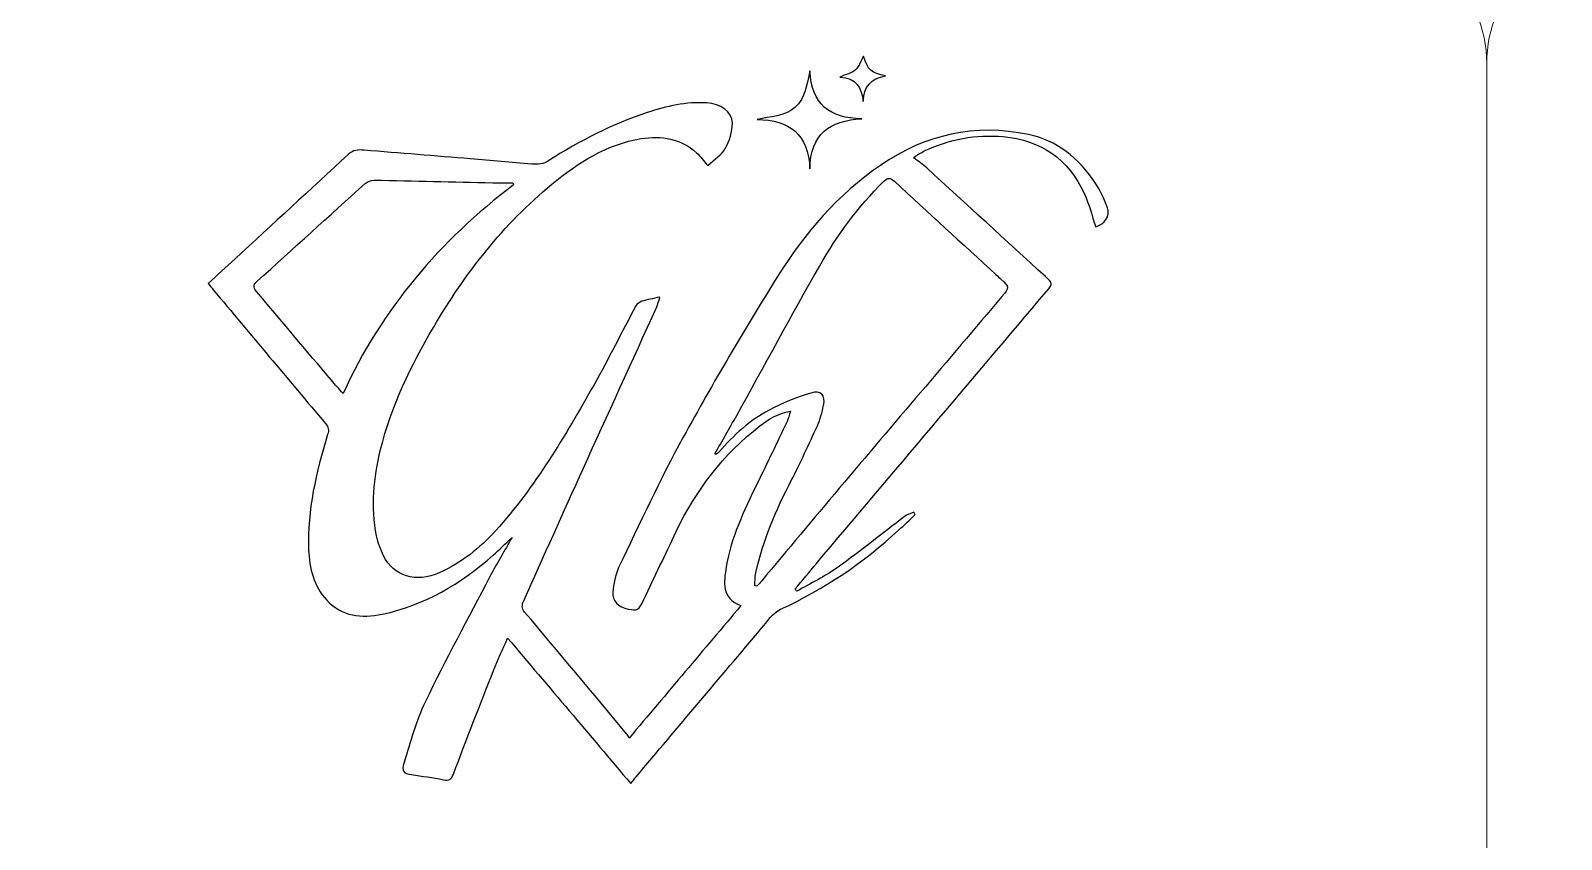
# Model space of a CAD drawing. Header units: millimetres. Extents: x -576 to 618, y 160 to 343.
# Drawn here: x 464.28 to 499.87, y 242.49 to 261.28 of the extents above; entities that cross this region are included whole.
import ezdxf

# ---------------------------------------------------------------- set-up
doc = ezdxf.new("R2010")
doc.units = ezdxf.units.MM
doc.header["$MEASUREMENT"] = 0
doc.layers.add('Layer 1', color=7, linetype='Continuous')

msp = doc.modelspace()

# ---------------------------------------------------------------- linework, layer by layer
at = {"layer": 'Layer 1', "color": 250, "lineweight": 18}
for points in [[(461.3217, 263.5001), (461.3217, 263.5001), (495.1517, 263.5001), (495.1517, 263.5001), (496.7957, 263.5001), (498.1367, 262.1591), (498.1367, 260.5151), (498.1367, 260.5151), (498.1367, 226.6851), (498.1367, 226.6851), (498.1367, 225.0411), (496.7957, 223.7001), (495.1517, 223.7001), (495.1517, 223.7001), (461.3217, 223.7001), (461.3217, 223.7001), (459.6777, 223.7001), (458.3367, 225.0411), (458.3367, 226.6851), (458.3367, 226.6851), (458.3367, 260.5151), (458.3367, 260.5151), (458.3367, 262.1591), (459.6777, 263.5001), (461.3217, 263.5001)], [(501.1217, 263.5001), (501.1217, 263.5001), (534.9517, 263.5001), (534.9517, 263.5001), (536.5957, 263.5001), (537.9367, 262.1591), (537.9367, 260.5151), (537.9367, 260.5151), (537.9367, 226.6851), (537.9367, 226.6851), (537.9367, 225.0411), (536.5957, 223.7001), (534.9517, 223.7001), (534.9517, 223.7001), (501.1217, 223.7001), (501.1217, 223.7001), (499.4777, 223.7001), (498.1367, 225.0411), (498.1367, 226.6851), (498.1367, 226.6851), (498.1367, 260.5151), (498.1367, 260.5151), (498.1367, 262.1591), (499.4777, 263.5001), (501.1217, 263.5001)]]:
    msp.add_open_spline(points, degree=3, knots=[0, 0, 0, 0, 0.125, 0.125, 0.125, 0.25, 0.25, 0.25, 0.375, 0.375, 0.375, 0.5, 0.5, 0.5, 0.625, 0.625, 0.625, 0.75, 0.75, 0.75, 0.875, 0.875, 0.875, 1, 1, 1, 1], dxfattribs=at)
at = {"layer": 'Layer 1', "color": 230}
for points, knots in [([(483.6462, 260.6877), (483.7454, 260.3661), (483.8284, 260.2897), (484.1585, 260.2245), (483.8215, 260.1704), (483.6481, 259.9792), (483.6424, 259.6282), (483.605, 259.9511), (483.478, 260.1851), (483.0945, 260.2004), (483.2393, 260.2631), (483.3744, 260.2881), (483.4593, 260.367), (483.5482, 260.4494), (483.5885, 260.5836), (483.6462, 260.6877)], [0, 0, 0, 0, 0.2, 0.2, 0.2, 0.4, 0.4, 0.4, 0.6, 0.6, 0.6, 0.8, 0.8, 0.8, 1, 1, 1, 1]), ([(483.6093, 259.2265), (482.858, 259.1983), (482.414, 258.8745), (482.3991, 258.0657), (482.3722, 258.8783), (481.9223, 259.2021), (481.1719, 259.2136), (481.4823, 259.282), (481.8034, 259.2839), (482.0521, 259.4951), (482.307, 259.7119), (482.326, 260.0279), (482.4006, 260.3459), (482.4265, 259.5678), (482.8649, 259.2449), (483.6093, 259.2265)], [0, 0, 0, 0, 0.2, 0.2, 0.2, 0.4, 0.4, 0.4, 0.6, 0.6, 0.6, 0.8, 0.8, 0.8, 1, 1, 1, 1]), ([(489.0465, 256.7233), (488.957, 256.9854), (488.8911, 257.245), (488.7819, 257.4846), (488.4147, 258.2918), (487.7751, 258.7398), (486.8958, 258.8156), (486.259, 258.8706), (485.6424, 258.7566), (485.0605, 258.4824), (485.0093, 258.4584), (484.9619, 258.4268), (484.9133, 258.3982), (484.8986, 258.3894), (484.8855, 258.3785), (484.8125, 258.3257), (484.9251, 258.2385), (485.0262, 258.1697), (485.1157, 258.0884), (486.0368, 257.2484), (486.9566, 256.4069), (487.8762, 255.5648), (488.0555, 255.4004), (488.0549, 255.3991), (487.902, 255.2184), (486.1189, 253.1118), (484.3351, 251.0054), (482.552, 248.8986), (482.386, 248.7021), (482.2228, 248.5033), (482.058, 248.3058), (482.0709, 248.288), (482.0839, 248.2706), (482.097, 248.2528), (482.4178, 248.4375), (482.7554, 248.5978), (483.0546, 248.8116), (483.5801, 249.1863), (484.0808, 249.5954), (484.595, 249.9853), (484.6587, 250.0337), (484.7438, 250.0537), (484.819, 250.0868), (484.8296, 250.0687), (484.8402, 250.0506), (484.8508, 250.0325), (484.7207, 249.912), (484.591, 249.7913), (484.4605, 249.6708), (483.643, 248.9145), (482.732, 248.3021), (481.7176, 247.8353), (481.537, 247.7523), (481.4072, 247.5464), (481.2693, 247.3838), (480.2974, 246.239), (479.3289, 245.0906), (478.3597, 243.9433), (478.3233, 243.9002), (478.2886, 243.8553), (478.2337, 243.7869), (477.2727, 244.9214), (476.3336, 246.0294), (475.3713, 247.1654), (475.2534, 246.8964), (475.1404, 246.6587), (475.0443, 246.4147), (474.7289, 245.6141), (474.4163, 244.8119), (474.1108, 244.0072), (474.063, 243.8808), (474.0122, 243.844), (473.8767, 243.8734), (473.6337, 243.9261), (473.3857, 243.9551), (473.1398, 243.9938), (472.9469, 244.0241), (472.9008, 244.0687), (472.9642, 244.2709), (473.1123, 244.7455), (473.2393, 245.2346), (473.4546, 245.6796), (473.9302, 246.6631), (474.4524, 247.6247), (474.961, 248.5919), (475.1214, 248.8974), (475.2995, 249.1935), (475.474, 249.5017), (475.3223, 249.3598), (475.1825, 249.2213), (475.0347, 249.0914), (474.2823, 248.4309), (473.445, 247.9257), (472.4527, 247.7196), (471.9754, 247.6203), (471.517, 247.6668), (471.1648, 248.0462), (470.8615, 248.3726), (470.7588, 248.7885), (470.7435, 249.2219), (470.7108, 250.1405), (470.9201, 251.0216), (471.1869, 251.8911), (471.2193, 251.9969), (471.2103, 252.0646), (471.1392, 252.1489), (470.2652, 253.1835), (469.395, 254.2216), (468.5242, 255.2587), (468.4884, 255.3015), (468.4549, 255.3461), (468.4116, 255.401), (468.6209, 255.595), (468.8228, 255.7835), (469.0259, 255.9707), (469.9061, 256.7801), (470.7888, 257.587), (471.6643, 258.4016), (471.7816, 258.5108), (471.902, 258.5111), (472.0387, 258.4999), (472.8627, 258.4328), (473.6868, 258.3666), (474.5108, 258.2989), (474.9847, 258.2603), (475.4587, 258.2225), (475.9317, 258.177), (476.0777, 258.1629), (476.2028, 258.177), (476.3332, 258.2603), (477.0512, 258.7201), (477.8062, 259.1073), (478.6187, 259.3744), (479.0671, 259.5217), (479.5229, 259.6297), (480.0025, 259.5982), (480.3227, 259.577), (480.5972, 259.3985), (480.5978, 259.1279), (480.5988, 258.9308), (480.5288, 258.7161), (480.4322, 258.5411), (480.3517, 258.3954), (480.1873, 258.2959), (480.0247, 258.142), (479.9345, 258.2465), (479.8599, 258.3539), (479.7657, 258.4384), (479.3957, 258.7701), (478.955, 258.845), (478.4789, 258.7682), (477.6721, 258.6388), (477.0125, 258.2125), (476.3991, 257.708), (475.2687, 256.7785), (474.3879, 255.6391), (473.649, 254.3844), (473.1214, 253.4884), (472.6668, 252.5594), (472.4171, 251.5426), (472.2549, 250.8808), (472.1866, 250.2132), (472.3245, 249.5389), (472.3573, 249.38), (472.4144, 249.2219), (472.4858, 249.0755), (472.7189, 248.5994), (473.2493, 248.4393), (473.7832, 248.6818), (474.2908, 248.9123), (474.7248, 249.2478), (475.0958, 249.6608), (476.0147, 250.6846), (476.7092, 251.8615), (477.3804, 253.0518), (477.7195, 253.653), (478.0262, 254.2728), (478.3529, 254.8815), (478.3788, 254.9302), (478.4415, 254.9719), (478.4961, 254.9894), (478.6178, 255.0284), (478.7448, 255.0499), (478.9117, 255.0883), (478.8811, 254.9876), (478.8686, 254.919), (478.8402, 254.8575), (478.2702, 253.6048), (477.6961, 252.3539), (477.1273, 251.1005), (476.664, 250.079), (476.2065, 249.0543), (475.7458, 248.0315), (475.7039, 247.9389), (475.6896, 247.8624), (475.7672, 247.7707), (476.5607, 246.8306), (477.3492, 245.8867), (478.1385, 244.9436), (478.1567, 244.9221), (478.1679, 244.8949), (478.1981, 244.8431), (479.0767, 245.883), (479.9301, 246.8931), (480.7975, 247.9195), (480.327, 248.0977), (480.3981, 248.4702), (480.4552, 248.8172), (480.5698, 249.507), (480.8705, 250.1317), (481.1747, 250.7538), (481.4088, 251.2321), (481.639, 251.7127), (481.8681, 252.1935), (481.8999, 252.2608), (481.9145, 252.3367), (481.9463, 252.4375), (481.6493, 252.385), (481.4374, 252.2478), (481.2372, 252.093), (480.3866, 251.4353), (479.7525, 250.6044), (479.2905, 249.6381), (479.0387, 249.1118), (478.7904, 248.5839), (478.5379, 248.0578), (478.4218, 247.815), (478.3832, 247.7941), (478.1728, 247.8397), (477.9545, 247.8861), (477.7997, 248.0331), (477.8178, 248.2306), (477.8353, 248.4247), (477.8699, 248.6297), (477.9532, 248.8028), (478.4418, 249.8191), (478.9117, 250.8465), (479.4549, 251.8331), (480.151, 253.0983), (480.8843, 254.3451), (481.6506, 255.5691), (482.2792, 256.5732), (483.0496, 257.469), (484.0387, 258.1476), (485.0846, 258.8653), (486.2387, 259.1217), (487.4824, 258.8643), (488.1435, 258.7276), (488.6443, 258.3165), (489.0184, 257.7623), (489.1429, 257.5776), (489.244, 257.3704), (489.3183, 257.1601), (489.3863, 256.967), (489.2515, 256.7766), (489.0465, 256.7233)], [0, 0, 0, 0, 0.0117647, 0.0117647, 0.0117647, 0.0235294, 0.0235294, 0.0235294, 0.0352941, 0.0352941, 0.0352941, 0.0470588, 0.0470588, 0.0470588, 0.0588235, 0.0588235, 0.0588235, 0.0705882, 0.0705882, 0.0705882, 0.0823529, 0.0823529, 0.0823529, 0.0941176, 0.0941176, 0.0941176, 0.1058824, 0.1058824, 0.1058824, 0.1176471, 0.1176471, 0.1176471, 0.1294118, 0.1294118, 0.1294118, 0.1411765, 0.1411765, 0.1411765, 0.1529412, 0.1529412, 0.1529412, 0.1647059, 0.1647059, 0.1647059, 0.1764706, 0.1764706, 0.1764706, 0.1882353, 0.1882353, 0.1882353, 0.2, 0.2, 0.2, 0.2117647, 0.2117647, 0.2117647, 0.2235294, 0.2235294, 0.2235294, 0.2352941, 0.2352941, 0.2352941, 0.2470588, 0.2470588, 0.2470588, 0.2588235, 0.2588235, 0.2588235, 0.2705882, 0.2705882, 0.2705882, 0.2823529, 0.2823529, 0.2823529, 0.2941176, 0.2941176, 0.2941176, 0.3058824, 0.3058824, 0.3058824, 0.3176471, 0.3176471, 0.3176471, 0.3294118, 0.3294118, 0.3294118, 0.3411765, 0.3411765, 0.3411765, 0.3529412, 0.3529412, 0.3529412, 0.3647059, 0.3647059, 0.3647059, 0.3764706, 0.3764706, 0.3764706, 0.3882353, 0.3882353, 0.3882353, 0.4, 0.4, 0.4, 0.4117647, 0.4117647, 0.4117647, 0.4235294, 0.4235294, 0.4235294, 0.4352941, 0.4352941, 0.4352941, 0.4470588, 0.4470588, 0.4470588, 0.4588235, 0.4588235, 0.4588235, 0.4705882, 0.4705882, 0.4705882, 0.4823529, 0.4823529, 0.4823529, 0.4941176, 0.4941176, 0.4941176, 0.5058824, 0.5058824, 0.5058824, 0.5176471, 0.5176471, 0.5176471, 0.5294118, 0.5294118, 0.5294118, 0.5411765, 0.5411765, 0.5411765, 0.5529412, 0.5529412, 0.5529412, 0.5647059, 0.5647059, 0.5647059, 0.5764706, 0.5764706, 0.5764706, 0.5882353, 0.5882353, 0.5882353, 0.6, 0.6, 0.6, 0.6117647, 0.6117647, 0.6117647, 0.6235294, 0.6235294, 0.6235294, 0.6352941, 0.6352941, 0.6352941, 0.6470588, 0.6470588, 0.6470588, 0.6588235, 0.6588235, 0.6588235, 0.6705882, 0.6705882, 0.6705882, 0.6823529, 0.6823529, 0.6823529, 0.6941176, 0.6941176, 0.6941176, 0.7058824, 0.7058824, 0.7058824, 0.7176471, 0.7176471, 0.7176471, 0.7294118, 0.7294118, 0.7294118, 0.7411765, 0.7411765, 0.7411765, 0.7529412, 0.7529412, 0.7529412, 0.7647059, 0.7647059, 0.7647059, 0.7764706, 0.7764706, 0.7764706, 0.7882353, 0.7882353, 0.7882353, 0.8, 0.8, 0.8, 0.8117647, 0.8117647, 0.8117647, 0.8235294, 0.8235294, 0.8235294, 0.8352941, 0.8352941, 0.8352941, 0.8470588, 0.8470588, 0.8470588, 0.8588235, 0.8588235, 0.8588235, 0.8705882, 0.8705882, 0.8705882, 0.8823529, 0.8823529, 0.8823529, 0.8941176, 0.8941176, 0.8941176, 0.9058824, 0.9058824, 0.9058824, 0.9176471, 0.9176471, 0.9176471, 0.9294118, 0.9294118, 0.9294118, 0.9411765, 0.9411765, 0.9411765, 0.9529412, 0.9529412, 0.9529412, 0.9647059, 0.9647059, 0.9647059, 0.9764706, 0.9764706, 0.9764706, 0.9882353, 0.9882353, 0.9882353, 1, 1, 1, 1]), ([(475.5079, 257.694), (475.5079, 257.694), (475.4942, 257.7448), (475.4942, 257.7448), (475.3376, 257.7448), (475.1809, 257.7417), (475.0247, 257.7451), (474.1064, 257.7654), (473.1885, 257.7888), (472.2705, 257.8044), (472.1994, 257.8053), (472.1111, 257.772), (472.0577, 257.7245), (471.2191, 256.9707), (470.3859, 256.2107), (469.5482, 255.4559), (469.4568, 255.3736), (469.4493, 255.3155), (469.5308, 255.22), (470.1142, 254.5339), (470.6927, 253.8434), (471.2736, 253.1551), (471.3563, 253.0571), (471.4421, 252.9619), (471.5454, 252.8443), (472.4465, 254.8253), (473.8056, 256.4003), (475.5079, 257.694)], [0, 0, 0, 0, 0.1111111, 0.1111111, 0.1111111, 0.2222222, 0.2222222, 0.2222222, 0.3333333, 0.3333333, 0.3333333, 0.4444444, 0.4444444, 0.4444444, 0.5555556, 0.5555556, 0.5555556, 0.6666667, 0.6666667, 0.6666667, 0.7777778, 0.7777778, 0.7777778, 0.8888889, 0.8888889, 0.8888889, 1, 1, 1, 1]), ([(480.1903, 251.4456), (480.1981, 251.4394), (480.2063, 251.4331), (480.2141, 251.4269), (480.2415, 251.4503), (480.2724, 251.4706), (480.2955, 251.4977), (480.6259, 251.8846), (481.0044, 252.221), (481.4509, 252.4615), (481.7566, 252.6262), (482.0862, 252.7573), (482.4184, 252.8578), (482.664, 252.9314), (482.7675, 252.8126), (482.7167, 252.5685), (482.6833, 252.4091), (482.6405, 252.2475), (482.5738, 252.0996), (482.3801, 251.6715), (482.1819, 251.2446), (481.9673, 250.8265), (481.6147, 250.1389), (481.3039, 249.4368), (481.1417, 248.6771), (481.1211, 248.5816), (481.1241, 248.4812), (481.1164, 248.3829), (481.1164, 248.3829), (481.17, 248.3732), (481.17, 248.3732), (481.2072, 248.4147), (481.245, 248.4553), (481.2805, 248.4977), (481.8814, 249.2135), (482.4796, 249.932), (483.0833, 250.6453), (484.3429, 252.1323), (485.6056, 253.6166), (486.8661, 255.1027), (487.0436, 255.3117), (487.0415, 255.3136), (486.8434, 255.5005), (486.8063, 255.5354), (486.7691, 255.5704), (486.7317, 255.6048), (485.9426, 256.3286), (485.1526, 257.0509), (484.366, 257.7769), (484.2718, 257.864), (484.2097, 257.8693), (484.1133, 257.7739), (483.5227, 257.1857), (483.0306, 256.5208), (482.6203, 255.8004), (481.9669, 254.654), (481.3385, 253.4933), (480.6983, 252.3395), (480.532, 252.0396), (480.3597, 251.7433), (480.1903, 251.4456)], [0, 0, 0, 0, 0.05, 0.05, 0.05, 0.1, 0.1, 0.1, 0.15, 0.15, 0.15, 0.2, 0.2, 0.2, 0.25, 0.25, 0.25, 0.3, 0.3, 0.3, 0.35, 0.35, 0.35, 0.4, 0.4, 0.4, 0.45, 0.45, 0.45, 0.5, 0.5, 0.5, 0.55, 0.55, 0.55, 0.6, 0.6, 0.6, 0.65, 0.65, 0.65, 0.7, 0.7, 0.7, 0.75, 0.75, 0.75, 0.8, 0.8, 0.8, 0.85, 0.85, 0.85, 0.9, 0.9, 0.9, 0.95, 0.95, 0.95, 1, 1, 1, 1])]:
    msp.add_open_spline(points, degree=3, knots=knots, dxfattribs=at)

doc.saveas('drawing.dxf')
